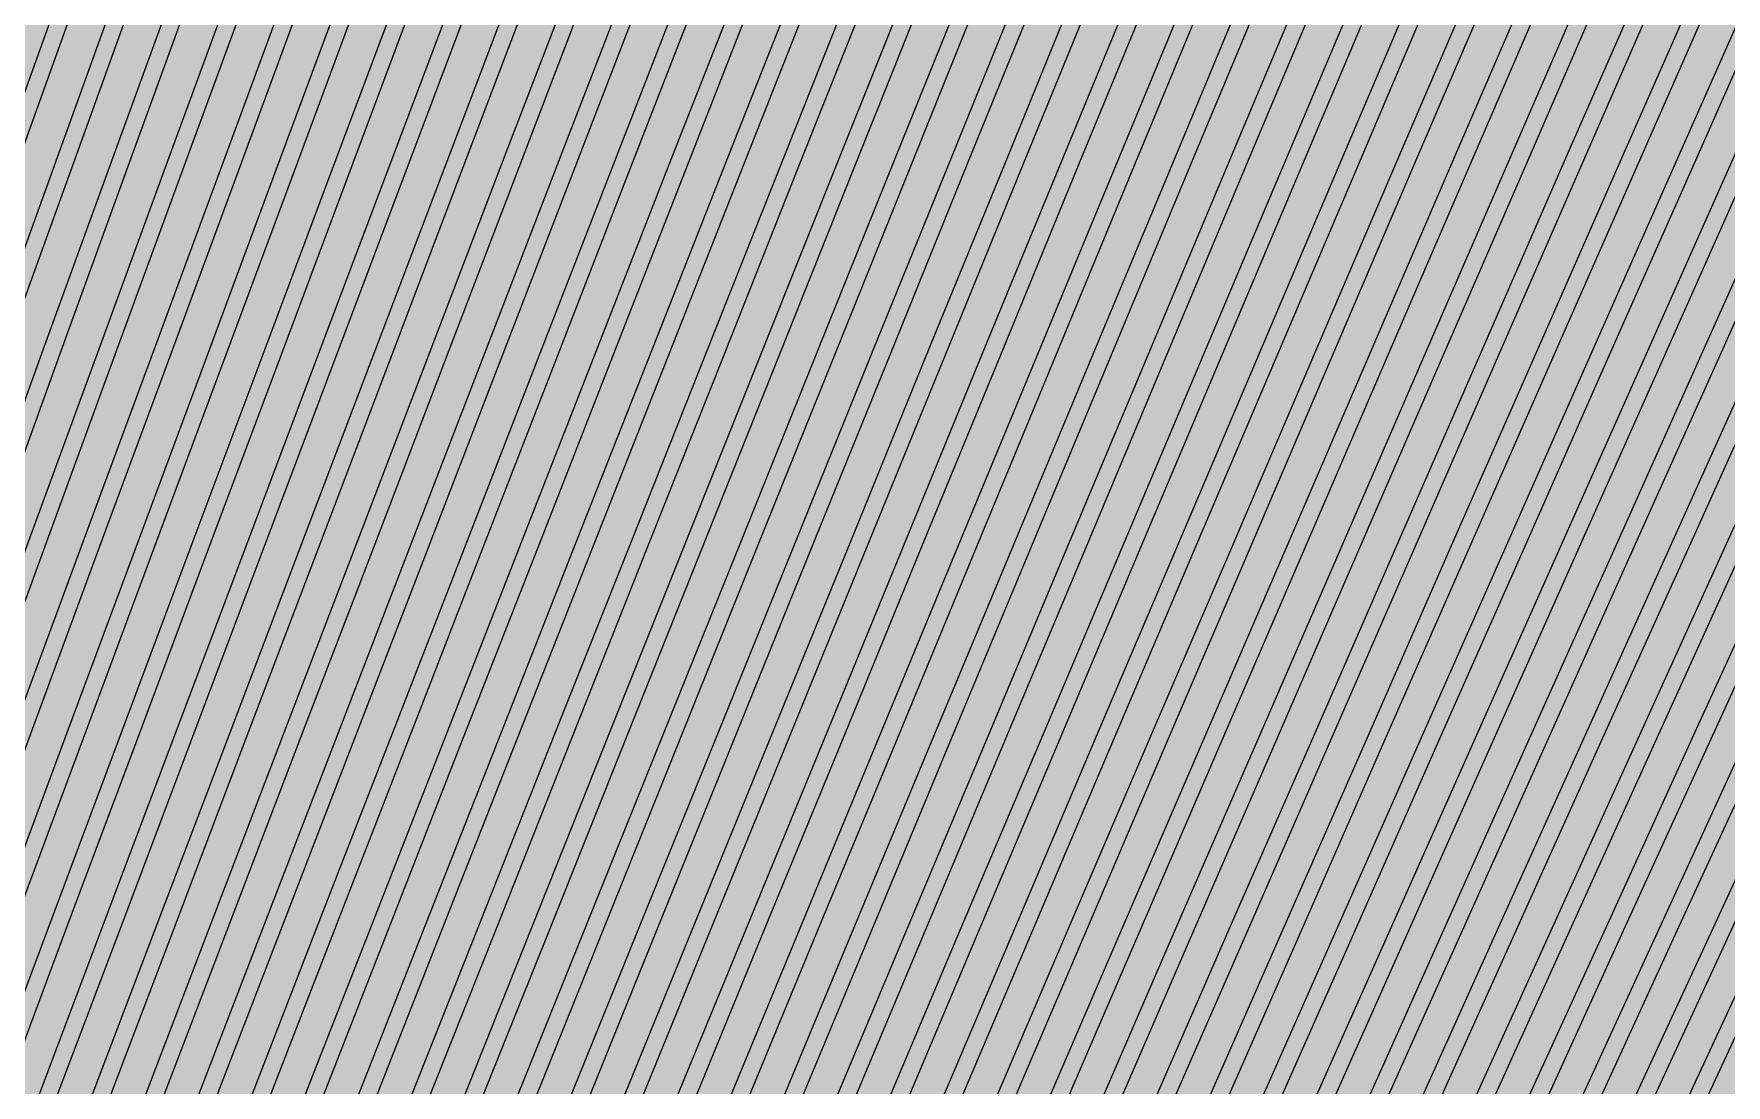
# Model space of a CAD drawing. Header units: metres. Extents: x -7231 to 10969, y -37556 to 1873.
# Drawn here: x 2701.1 to 2899.5, y -17897.9 to -17774.6 of the extents above; entities that cross this region are included whole.
import ezdxf

# ---------------------------------------------------------------- set-up
doc = ezdxf.new("R2010")
doc.units = ezdxf.units.M
for name, color, linetype in [('Metal1', 4, 'CONTINUOUS'), ('Metal2', 3, 'CONTINUOUS'), ('Polyimide', 7, 'CONTINUOUS')]:
    doc.layers.add(name, color=color, linetype=linetype)

msp = doc.modelspace()

# ---------------------------------------------------------------- hatches: boundary and pattern name
at = {"layer": 'Polyimide'}
msp.add_hatch(color=7, dxfattribs=at).paths.add_polyline_path([(4065.69, -468), (4066.67, -501.99), (4068.51, -535.99), (4071.41, -569.99), (4075.54, -603.99), (4081.04, -637.99), (4088.01, -671.99), (4096.52, -705.98), (4106.62, -739.98), (4118.33, -773.98), (4131.63, -807.98), (4146.49, -841.98), (4162.87, -875.98), (4180.68, -909.97), (4199.83, -943.97), (4220.22, -977.97), (4241.73, -1011.97), (4264.21, -1045.97), (4287.52, -1079.96), (4311.51, -1113.96), (4336.01, -1147.96), (4360.86, -1181.96), (4385.88, -1215.96), (4410.89, -1249.96), (4435.74, -1283.95), (4460.24, -1317.95), (4484.23, -1351.95), (4507.54, -1385.95), (4530.02, -1419.95), (4551.53, -1453.94), (4571.92, -1487.94), (4591.07, -1521.94), (4608.88, -1555.94), (4625.26, -1589.94), (4640.12, -1623.94), (4653.42, -1657.93), (4665.13, -1691.93), (4675.23, -1725.93), (4683.74, -1759.93), (4690.71, -1793.93), (4696.21, -1827.93), (4700.34, -1861.92), (4703.24, -1895.92), (4705.08, -1929.92), (4706.06, -1963.92), (4706.44, -1997.92), (4706.5, -2031.91), (4706.5, -4793.02), (4709.95, -4838.39), (4720.22, -4882.71), (4737.08, -4924.98), (4760.13, -4964.2), (4788.85, -4999.49), (4822.58, -5030.03), (4860.53, -5055.12), (4901.85, -5074.18), (4901.85, -5074.18), (4970.68, -5105.23), (5034.7, -5145.26), (5092.76, -5193.54), (5143.8, -5249.19), (5186.89, -5311.2), (5221.24, -5378.44), (5246.23, -5449.69), (5261.41, -5523.66), (5266.5, -5599), (5261.41, -5674.34), (5246.23, -5748.31), (5221.24, -5819.56), (5186.89, -5886.8), (5143.8, -5948.81), (5092.76, -6004.46), (5034.7, -6052.74), (4970.68, -6092.77), (4901.85, -6123.82), (4860.53, -6142.88), (4822.58, -6167.97), (4788.85, -6198.51), (4760.13, -6233.8), (4737.08, -6273.02), (4720.22, -6315.29), (4709.95, -6359.61), (4706.5, -6404.98), (4706.5, -9221.52), (4709.95, -9266.88), (4720.22, -9311.21), (4737.08, -9353.47), (4760.13, -9392.7), (4788.85, -9427.98), (4822.58, -9458.52), (4860.53, -9483.61), (4901.85, -9502.67), (4970.68, -9533.72), (5034.7, -9573.75), (5092.76, -9622.03), (5143.8, -9677.68), (5186.89, -9739.69), (5221.24, -9806.94), (5246.23, -9878.19), (5261.41, -9952.16), (5266.5, -10027.49), (5261.41, -10102.83), (5246.23, -10176.8), (5221.24, -10248.05), (5186.89, -10315.3), (5143.8, -10377.31), (5092.76, -10432.96), (5034.7, -10481.24), (4970.68, -10521.27), (4901.85, -10552.32), (4860.53, -10571.38), (4822.58, -10596.46), (4788.85, -10627), (4760.13, -10662.29), (4737.08, -10701.52), (4720.22, -10743.78), (4709.95, -10788.1), (4706.5, -10833.47), (4706.5, -13650.01), (4709.95, -13695.38), (4720.22, -13739.7), (4737.08, -13781.96), (4760.13, -13821.19), (4788.85, -13856.48), (4822.58, -13887.02), (4860.53, -13912.11), (4901.85, -13931.17), (4970.68, -13962.22), (5034.7, -14002.25), (5092.76, -14050.53), (5143.8, -14106.18), (5186.89, -14168.19), (5221.24, -14235.43), (5246.23, -14306.68), (5261.41, -14380.65), (5266.5, -14455.99), (5261.41, -14531.33), (5246.23, -14605.29), (5221.24, -14676.55), (5186.89, -14743.79), (5143.8, -14805.8), (5092.76, -14861.45), (5034.7, -14909.73), (4970.68, -14949.76), (4901.85, -14980.81), (4860.53, -14999.87), (4822.58, -15024.96), (4788.85, -15055.5), (4760.13, -15090.79), (4737.08, -15130.01), (4720.22, -15172.27), (4709.95, -15216.6), (4706.5, -15261.97), (4706.5, -15455.99), (4720.95, -15750.04), (4764.14, -16041.26), (4835.68, -16326.84), (4934.86, -16604.04), (5060.74, -16870.18), (5212.09, -17122.7), (5387.47, -17359.17), (5585.18, -17577.31), (5803.32, -17775.02), (6039.79, -17950.4), (6292.31, -18101.75), (6558.45, -18227.63), (6835.65, -18326.81), (7121.23, -18398.34), (7412.45, -18441.54), (7706.5, -18455.99), (9969.01, -18455.99), (10047.42, -18459.84), (10125.08, -18471.36), (10201.23, -18490.44), (10275.15, -18516.89), (10346.12, -18550.45), (10413.46, -18590.81), (10476.52, -18637.58), (10534.69, -18690.3), (10587.41, -18748.47), (10634.18, -18811.53), (10674.54, -18878.87), (10708.11, -18949.84), (10734.56, -19023.76), (10753.63, -19099.92), (10765.15, -19177.58), (10769.01, -19255.99), (10769.01, -20895.8), (10730.24, -20951.41), (10694.6, -21009.08), (10662.21, -21068.63), (10633.17, -21129.89), (10607.55, -21192.66), (10585.45, -21256.74), (10566.93, -21321.96), (10552.05, -21388.09), (10540.84, -21454.95), (10533.35, -21522.33), (10529.6, -21590.02), (10529.6, -21657.81), (10533.35, -21725.5), (10540.84, -21792.87), (10552.05, -21859.73), (10566.93, -21925.87), (10585.45, -21991.08), (10607.55, -22055.17), (10633.17, -22117.94), (10662.21, -22179.19), (10694.6, -22238.74), (10730.24, -22296.41), (10769.01, -22352.03), (10769.01, -32454.24), (10728.74, -32510.49), (10691.72, -32568.92), (10658.05, -32629.35), (10627.85, -32691.58), (10601.2, -32755.42), (10578.21, -32820.67), (10558.93, -32887.1), (10543.44, -32954.52), (10531.77, -33022.71), (10523.97, -33091.44), (10520.07, -33160.51), (10520.07, -33229.69), (10523.97, -33298.75), (10531.77, -33367.49), (10543.44, -33435.67), (10558.93, -33503.09), (10578.21, -33569.53), (10601.2, -33634.77), (10627.85, -33698.61), (10658.05, -33760.85), (10691.72, -33821.28), (10728.74, -33879.71), (10769.01, -33935.96), (10769.01, -36556), (10765.15, -36634.41), (10753.63, -36712.07), (10734.56, -36788.23), (10708.11, -36862.15), (10674.54, -36933.12), (10634.18, -37000.46), (10587.41, -37063.51), (10534.69, -37121.69), (10476.52, -37174.41), (10413.46, -37221.18), (10346.12, -37261.54), (10275.15, -37295.1), (10201.23, -37321.55), (10125.08, -37340.63), (10047.42, -37352.15), (9969.01, -37356), (-6231.01, -37356), (-6309.42, -37352.15), (-6387.08, -37340.63), (-6463.23, -37321.55), (-6537.15, -37295.1), (-6608.12, -37261.54), (-6675.46, -37221.18), (-6738.52, -37174.41), (-6796.69, -37121.69), (-6849.41, -37063.51), (-6896.18, -37000.46), (-6936.54, -36933.12), (-6970.11, -36862.15), (-6996.56, -36788.23), (-7015.63, -36712.07), (-7027.15, -36634.41), (-7031.01, -36556), (-7031.01, -33936), (-6990.74, -33879.75), (-6953.7, -33821.31), (-6920.03, -33760.88), (-6889.82, -33698.64), (-6863.18, -33634.8), (-6840.18, -33569.55), (-6820.9, -33503.11), (-6805.4, -33435.69), (-6793.74, -33367.49), (-6785.94, -33298.75), (-6782.03, -33229.68), (-6782.03, -33160.5), (-6785.94, -33091.43), (-6793.74, -33022.69), (-6805.4, -32954.5), (-6820.9, -32887.07), (-6840.18, -32820.63), (-6863.18, -32755.39), (-6889.82, -32691.54), (-6920.03, -32629.3), (-6953.7, -32568.87), (-6990.74, -32510.43), (-7031.01, -32454.18), (-7031.01, -22364.83), (-6990.74, -22308.58), (-6953.7, -22250.14), (-6920.03, -22189.71), (-6889.82, -22127.47), (-6863.18, -22063.62), (-6840.18, -21998.38), (-6820.9, -21931.94), (-6805.4, -21864.51), (-6793.74, -21796.32), (-6785.94, -21727.58), (-6782.03, -21658.51), (-6782.03, -21589.33), (-6785.94, -21520.26), (-6793.74, -21451.52), (-6805.4, -21383.32), (-6820.9, -21315.9), (-6840.18, -21249.46), (-6863.18, -21184.21), (-6889.82, -21120.37), (-6920.03, -21058.13), (-6953.7, -20997.7), (-6990.74, -20939.26), (-7031.01, -20883.01), (-7031.01, -19255.99), (-7027.15, -19177.58), (-7015.63, -19099.92), (-6996.56, -19023.76), (-6970.11, -18949.84), (-6936.54, -18878.87), (-6896.18, -18811.53), (-6849.41, -18748.47), (-6796.69, -18690.3), (-6738.52, -18637.58), (-6675.46, -18590.81), (-6608.12, -18550.45), (-6537.15, -18516.89), (-6463.23, -18490.44), (-6387.08, -18471.36), (-6309.42, -18459.84), (-6231.01, -18455.99), (-3968.5, -18455.99), (-3674.45, -18441.54), (-3383.23, -18398.34), (-3097.65, -18326.81), (-2820.45, -18227.63), (-2554.31, -18101.75), (-2301.79, -17950.4), (-2065.32, -17775.02), (-1847.18, -17577.31), (-1649.47, -17359.17), (-1474.09, -17122.7), (-1322.74, -16870.18), (-1196.86, -16604.04), (-1097.68, -16326.84), (-1026.14, -16041.26), (-982.95, -15750.04), (-968.5, -15455.99), (-968.5, -15261.97), (-971.95, -15216.6), (-982.22, -15172.27), (-999.08, -15130.01), (-1022.13, -15090.79), (-1050.85, -15055.5), (-1084.58, -15024.96), (-1122.53, -14999.87), (-1163.85, -14980.81), (-1232.68, -14949.76), (-1296.7, -14909.73), (-1354.76, -14861.45), (-1405.8, -14805.8), (-1448.89, -14743.79), (-1483.24, -14676.55), (-1508.23, -14605.29), (-1523.41, -14531.33), (-1528.5, -14455.99), (-1523.41, -14380.65), (-1508.23, -14306.68), (-1483.24, -14235.43), (-1448.89, -14168.19), (-1405.8, -14106.18), (-1354.76, -14050.53), (-1296.7, -14002.25), (-1232.68, -13962.22), (-1163.85, -13931.17), (-1122.53, -13912.11), (-1084.58, -13887.02), (-1050.85, -13856.48), (-1022.13, -13821.19), (-999.08, -13781.96), (-982.22, -13739.7), (-971.95, -13695.38), (-968.5, -13650.01), (-968.5, -12309.64), (-971.95, -12264.27), (-982.22, -12219.94), (-999.08, -12177.68), (-1022.13, -12138.46), (-1050.85, -12103.17), (-1084.58, -12072.63), (-1122.53, -12047.54), (-1163.85, -12028.48), (-1232.68, -11997.43), (-1296.7, -11957.4), (-1354.76, -11909.12), (-1405.8, -11853.47), (-1448.89, -11791.46), (-1483.24, -11724.22), (-1508.23, -11652.96), (-1523.41, -11579), (-1528.5, -11503.66), (-1523.41, -11428.32), (-1508.23, -11354.35), (-1483.24, -11283.1), (-1448.89, -11215.86), (-1405.8, -11153.85), (-1354.76, -11098.2), (-1296.7, -11049.92), (-1232.68, -11009.89), (-1163.85, -10978.84), (-1122.53, -10959.78), (-1084.58, -10934.69), (-1050.85, -10904.15), (-1022.13, -10868.86), (-999.08, -10829.63), (-982.22, -10787.37), (-971.95, -10743.05), (-968.5, -10697.68), (-968.5, -9357.31), (-971.95, -9311.94), (-982.22, -9267.62), (-999.08, -9225.35), (-1022.13, -9186.13), (-1050.85, -9150.84), (-1084.58, -9120.3), (-1122.53, -9095.21), (-1163.85, -9076.15), (-1163.85, -9076.15), (-1232.68, -9045.1), (-1296.7, -9005.07), (-1354.76, -8956.79), (-1405.8, -8901.14), (-1448.89, -8839.13), (-1483.24, -8771.89), (-1508.23, -8700.64), (-1523.41, -8626.67), (-1528.5, -8551.33), (-1523.41, -8475.99), (-1508.23, -8402.02), (-1483.24, -8330.77), (-1448.89, -8263.53), (-1405.8, -8201.52), (-1354.76, -8145.87), (-1296.7, -8097.59), (-1232.68, -8057.56), (-1163.85, -8026.51), (-1163.85, -8026.51), (-1122.53, -8007.45), (-1084.58, -7982.36), (-1050.85, -7951.82), (-1022.13, -7916.53), (-999.08, -7877.31), (-982.22, -7835.04), (-971.95, -7790.72), (-968.5, -7745.35), (-968.5, -6404.98), (-971.95, -6359.61), (-982.22, -6315.29), (-999.08, -6273.02), (-1022.13, -6233.8), (-1050.85, -6198.51), (-1084.58, -6167.97), (-1122.53, -6142.88), (-1163.85, -6123.82), (-1163.85, -6123.82), (-1232.68, -6092.77), (-1296.7, -6052.74), (-1354.76, -6004.46), (-1405.8, -5948.81), (-1448.89, -5886.8), (-1483.24, -5819.56), (-1508.23, -5748.31), (-1523.41, -5674.34), (-1528.5, -5599), (-1523.41, -5523.66), (-1508.23, -5449.69), (-1483.24, -5378.44), (-1448.89, -5311.2), (-1405.8, -5249.19), (-1354.76, -5193.54), (-1296.7, -5145.26), (-1232.68, -5105.23), (-1163.85, -5074.18), (-1163.85, -5074.18), (-1122.53, -5055.12), (-1084.58, -5030.03), (-1050.85, -4999.49), (-1022.13, -4964.2), (-999.08, -4924.98), (-982.22, -4882.71), (-971.95, -4838.39), (-968.5, -4793.02), (-968.5, -2031.91), (-968.44, -1997.92), (-968.06, -1963.92), (-967.05, -1929.92), (-965.18, -1895.92), (-962.22, -1861.92), (-958.01, -1827.93), (-952.41, -1793.93), (-945.31, -1759.93), (-936.64, -1725.93), (-926.35, -1691.93), (-914.43, -1657.93), (-900.88, -1623.94), (-885.74, -1589.94), (-869.05, -1555.94), (-850.91, -1521.94), (-831.4, -1487.94), (-810.63, -1453.94), (-788.72, -1419.95), (-765.82, -1385.95), (-742.07, -1351.95), (-717.63, -1317.95), (-692.67, -1283.95), (-667.36, -1249.96), (-641.88, -1215.96), (-616.39, -1181.96), (-591.08, -1147.96), (-566.12, -1113.96), (-541.68, -1079.96), (-517.93, -1045.97), (-495.03, -1011.97), (-473.12, -977.97), (-452.35, -943.97), (-432.84, -909.97), (-414.7, -875.98), (-398.01, -841.98), (-382.87, -807.98), (-369.32, -773.98), (-357.4, -739.98), (-347.11, -705.98), (-338.44, -671.99), (-331.34, -637.99), (-325.74, -603.99), (-321.53, -569.99), (-318.57, -535.99), (-316.7, -501.99), (-315.69, -468), (-315.31, -434), (-315.25, -400), (-315.25, 401), (-315.25, 451), (-315.25, 1644), (-270.25, 1644), (-270.03, 1637.13), (-269.35, 1630.29), (-268.23, 1623.52), (-266.67, 1616.82), (-264.68, 1610.25), (-262.26, 1603.82), (-259.42, 1597.56), (-256.18, 1591.5), (-252.55, 1585.67), (-248.55, 1580.08), (-244.19, 1574.77), (-239.5, 1569.75), (-234.48, 1565.06), (-229.17, 1560.7), (-223.58, 1556.7), (-217.75, 1553.07), (-211.69, 1549.83), (-205.43, 1546.99), (-199, 1544.57), (-192.43, 1542.58), (-185.73, 1541.02), (-178.96, 1539.9), (-172.12, 1539.22), (-165.25, 1539), (-158.38, 1539.22), (-151.54, 1539.9), (-144.77, 1541.02), (-138.07, 1542.58), (-131.5, 1544.57), (-125.07, 1546.99), (-118.81, 1549.83), (-112.75, 1553.07), (-106.92, 1556.7), (-101.33, 1560.7), (-96.02, 1565.06), (-91, 1569.75), (-86.31, 1574.77), (-81.95, 1580.08), (-77.95, 1585.67), (-74.32, 1591.5), (-71.08, 1597.56), (-68.24, 1603.82), (-65.82, 1610.25), (-63.83, 1616.82), (-62.27, 1623.52), (-61.15, 1630.29), (-60.47, 1637.13), (-60.25, 1644), (1853, 1644), (1853, 1573), (3815.25, 1573), (3815.46, 1579.54), (3816.11, 1586.05), (3817.17, 1592.51), (3818.66, 1598.88), (3820.56, 1605.14), (3822.86, 1611.27), (3825.56, 1617.23), (3828.65, 1623), (3832.1, 1628.56), (3835.91, 1633.88), (3840.07, 1638.93), (3844.54, 1643.71), (3849.32, 1648.18), (3854.37, 1652.34), (3859.69, 1656.15), (3865.25, 1659.6), (3871.02, 1662.69), (3876.98, 1665.39), (3883.11, 1667.69), (3889.37, 1669.59), (3895.74, 1671.08), (3902.2, 1672.14), (3908.71, 1672.79), (3915.25, 1673), (3921.79, 1672.79), (3928.3, 1672.14), (3934.76, 1671.08), (3941.13, 1669.59), (3947.39, 1667.69), (3953.52, 1665.39), (3959.48, 1662.69), (3965.25, 1659.6), (3970.81, 1656.15), (3976.13, 1652.34), (3981.18, 1648.18), (3985.96, 1643.71), (3990.43, 1638.93), (3994.59, 1633.88), (3998.4, 1628.56), (4001.85, 1623), (4004.94, 1617.23), (4007.64, 1611.27), (4009.94, 1605.14), (4011.84, 1598.88), (4013.33, 1592.51), (4014.39, 1586.05), (4015.04, 1579.54), (4015.25, 1573), (4065.25, 1573), (4065.25, 451), (4065.25, 401), (4065.25, -400), (4065.31, -434), (4065.69, -468)])

# ---------------------------------------------------------------- linework, layer by layer
at = {"layer": 'Metal1'}
for points in [[(2541, -18284.09), (2549.29, -18261.59), (2557.59, -18239.09), (2565.88, -18216.59), (2574.18, -18194.09), (2582.47, -18171.59), (2590.77, -18149.08), (2599.06, -18126.58), (2607.36, -18104.08), (2615.65, -18081.58), (2623.95, -18059.08), (2632.25, -18036.58), (2640.54, -18014.08), (2648.84, -17991.58), (2657.13, -17969.08), (2665.43, -17946.58), (2673.72, -17924.08), (2682.02, -17901.58), (2690.31, -17879.08), (2698.61, -17856.58), (2706.9, -17834.07), (2715.2, -17811.57), (2723.49, -17789.07), (2731.79, -17766.57)], [(2544.49, -18216.6), (2552.53, -18194.1), (2560.57, -18171.59), (2568.61, -18149.09), (2576.65, -18126.59), (2584.7, -18104.09), (2592.74, -18081.59), (2600.78, -18059.09), (2608.82, -18036.59), (2616.86, -18014.09), (2624.9, -17991.59), (2632.94, -17969.09), (2640.98, -17946.59), (2649.02, -17924.09), (2657.07, -17901.59), (2665.11, -17879.09), (2673.15, -17856.58), (2681.19, -17834.08), (2689.23, -17811.58), (2697.27, -17789.08), (2705.31, -17766.58)], [(2547.02, -18239.09), (2555.19, -18216.59), (2563.35, -18194.09), (2571.52, -18171.59), (2579.69, -18149.09), (2587.86, -18126.59), (2596.03, -18104.09), (2604.2, -18081.59), (2612.36, -18059.09), (2620.53, -18036.59), (2628.7, -18014.09), (2636.87, -17991.58), (2645.04, -17969.08), (2653.21, -17946.58), (2661.37, -17924.08), (2669.54, -17901.58), (2677.71, -17879.08), (2685.88, -17856.58), (2694.05, -17834.08), (2702.21, -17811.58), (2710.38, -17789.08), (2718.55, -17766.58)], [(2601.85, -18149.08), (2610.27, -18126.58), (2618.69, -18104.08), (2627.11, -18081.58), (2635.54, -18059.08), (2643.96, -18036.58), (2652.38, -18014.08), (2660.8, -17991.58), (2669.23, -17969.07), (2677.65, -17946.57), (2686.07, -17924.07), (2694.49, -17901.57), (2702.92, -17879.07), (2711.34, -17856.57), (2719.76, -17834.07), (2728.18, -17811.57), (2736.61, -17789.07), (2745.03, -17766.57)], [(2612.92, -18149.08), (2621.47, -18126.57), (2630.02, -18104.07), (2638.57, -18081.57), (2647.12, -18059.07), (2655.67, -18036.57), (2664.22, -18014.07), (2672.77, -17991.57), (2681.32, -17969.07), (2689.87, -17946.57), (2698.42, -17924.07), (2706.97, -17901.57), (2715.52, -17879.07), (2724.07, -17856.57), (2732.62, -17834.07), (2741.17, -17811.56), (2749.72, -17789.06), (2758.27, -17766.56)], [(2624, -18149.07), (2632.68, -18126.57), (2641.36, -18104.07), (2650.03, -18081.57), (2658.71, -18059.07), (2667.39, -18036.57), (2676.06, -18014.07), (2684.74, -17991.57), (2693.42, -17969.07), (2702.09, -17946.56), (2710.77, -17924.06), (2719.45, -17901.56), (2728.12, -17879.06), (2736.8, -17856.56), (2745.48, -17834.06), (2754.15, -17811.56), (2762.83, -17789.06), (2771.51, -17766.56)], [(2635.08, -18149.07), (2643.88, -18126.57), (2652.69, -18104.06), (2661.49, -18081.56), (2670.3, -18059.06), (2679.1, -18036.56), (2687.9, -18014.06), (2696.71, -17991.56), (2705.51, -17969.06), (2714.31, -17946.56), (2723.12, -17924.06), (2731.92, -17901.56), (2740.73, -17879.06), (2749.53, -17856.56), (2758.33, -17834.06), (2767.14, -17811.56), (2775.94, -17789.06), (2784.75, -17766.55)], [(2646.16, -18149.06), (2655.09, -18126.56), (2664.02, -18104.06), (2672.95, -18081.56), (2681.88, -18059.06), (2690.81, -18036.56), (2699.74, -18014.06), (2708.67, -17991.56), (2717.61, -17969.06), (2726.54, -17946.56), (2735.47, -17924.05), (2744.4, -17901.55), (2753.33, -17879.05), (2762.26, -17856.55), (2771.19, -17834.05), (2780.12, -17811.55), (2789.05, -17789.05), (2797.98, -17766.55)], [(2657.24, -18149.06), (2666.29, -18126.56), (2675.35, -18104.06), (2684.41, -18081.55), (2693.47, -18059.05), (2702.53, -18036.55), (2711.58, -18014.05), (2720.64, -17991.55), (2729.7, -17969.05), (2738.76, -17946.55), (2747.82, -17924.05), (2756.87, -17901.55), (2765.93, -17879.05), (2774.99, -17856.55), (2784.05, -17834.05), (2793.11, -17811.55), (2802.17, -17789.05), (2811.22, -17766.55)], [(2668.31, -18149.05), (2677.5, -18126.55), (2686.68, -18104.05), (2695.87, -18081.55), (2705.05, -18059.05), (2714.24, -18036.55), (2723.42, -18014.05), (2732.61, -17991.55), (2741.8, -17969.05), (2750.98, -17946.55), (2760.17, -17924.05), (2769.35, -17901.54), (2778.54, -17879.04), (2787.72, -17856.54), (2796.91, -17834.04), (2806.09, -17811.54), (2815.28, -17789.04), (2824.46, -17766.54)], [(2679.39, -18149.05), (2688.7, -18126.55), (2698.02, -18104.05), (2707.33, -18081.55), (2716.64, -18059.05), (2725.95, -18036.54), (2735.27, -18014.04), (2744.58, -17991.54), (2753.89, -17969.04), (2763.2, -17946.54), (2772.51, -17924.04), (2781.83, -17901.54), (2791.14, -17879.04), (2800.45, -17856.54), (2809.76, -17834.04), (2819.08, -17811.54), (2828.39, -17789.04), (2837.7, -17766.54)], [(2690.47, -18149.04), (2699.91, -18126.54), (2709.35, -18104.04), (2718.79, -18081.54), (2728.23, -18059.04), (2737.67, -18036.54), (2747.11, -18014.04), (2756.55, -17991.54), (2765.98, -17969.04), (2775.42, -17946.54), (2784.86, -17924.04), (2794.3, -17901.54), (2803.74, -17879.04), (2813.18, -17856.53), (2822.62, -17834.03), (2832.06, -17811.53), (2841.5, -17789.03), (2850.94, -17766.53)], [(2701.55, -18149.04), (2711.11, -18126.54), (2720.68, -18104.04), (2730.25, -18081.54), (2739.81, -18059.04), (2749.38, -18036.54), (2758.95, -18014.03), (2768.51, -17991.53), (2778.08, -17969.03), (2787.65, -17946.53), (2797.21, -17924.03), (2806.78, -17901.53), (2816.35, -17879.03), (2825.91, -17856.53), (2835.48, -17834.03), (2845.05, -17811.53), (2854.61, -17789.03), (2864.18, -17766.53)], [(2712.62, -18149.03), (2722.32, -18126.53), (2732.01, -18104.03), (2741.71, -18081.53), (2751.4, -18059.03), (2761.09, -18036.53), (2770.79, -18014.03), (2780.48, -17991.53), (2790.17, -17969.03), (2799.87, -17946.53), (2809.56, -17924.03), (2819.26, -17901.53), (2828.95, -17879.03), (2838.64, -17856.53), (2848.34, -17834.03), (2858.03, -17811.52), (2867.73, -17789.02), (2877.42, -17766.52)], [(2723.7, -18149.03), (2733.52, -18126.53), (2743.34, -18104.03), (2753.16, -18081.53), (2762.99, -18059.03), (2772.81, -18036.53), (2782.63, -18014.03), (2792.45, -17991.53), (2802.27, -17969.02), (2812.09, -17946.52), (2821.91, -17924.02), (2831.73, -17901.52), (2841.55, -17879.02), (2851.37, -17856.52), (2861.2, -17834.02), (2871.02, -17811.52), (2880.84, -17789.02), (2890.66, -17766.52)], [(2734.78, -18149.03), (2744.73, -18126.53), (2754.68, -18104.02), (2764.62, -18081.52), (2774.57, -18059.02), (2784.52, -18036.52), (2794.47, -18014.02), (2804.42, -17991.52), (2814.36, -17969.02), (2824.31, -17946.52), (2834.26, -17924.02), (2844.21, -17901.52), (2854.16, -17879.02), (2864.1, -17856.52), (2874.05, -17834.02), (2884, -17811.52), (2893.95, -17789.02), (2903.9, -17766.51)], [(2745.86, -18149.02), (2755.93, -18126.52), (2766.01, -18104.02), (2776.08, -18081.52), (2786.16, -18059.02), (2796.23, -18036.52), (2806.31, -18014.02), (2816.38, -17991.52), (2826.46, -17969.02), (2836.53, -17946.52), (2846.61, -17924.01), (2856.69, -17901.51), (2866.76, -17879.01), (2876.84, -17856.51), (2886.91, -17834.01), (2896.99, -17811.51), (2907.06, -17789.01), (2917.14, -17766.51)], [(2756.94, -18149.02), (2767.14, -18126.52), (2777.34, -18104.02), (2787.54, -18081.52), (2797.75, -18059.01), (2807.95, -18036.51), (2818.15, -18014.01), (2828.35, -17991.51), (2838.55, -17969.01), (2848.76, -17946.51), (2858.96, -17924.01), (2869.16, -17901.51), (2879.36, -17879.01), (2889.57, -17856.51), (2899.77, -17834.01), (2909.97, -17811.51), (2920.17, -17789.01), (2930.38, -17766.51)], [(2768.01, -18149.01), (2778.34, -18126.51), (2788.67, -18104.01), (2799, -18081.51), (2809.33, -18059.01), (2819.66, -18036.51), (2829.99, -18014.01), (2840.32, -17991.51), (2850.65, -17969.01), (2860.98, -17946.51), (2871.31, -17924.01), (2881.64, -17901.51), (2891.97, -17879), (2902.3, -17856.5), (2912.63, -17834), (2922.96, -17811.5), (2933.29, -17789), (2943.61, -17766.5)], [(2779.09, -18149.01), (2789.55, -18126.51), (2800, -18104.01), (2810.46, -18081.51), (2820.92, -18059.01), (2831.37, -18036.51), (2841.83, -18014), (2852.29, -17991.5), (2862.74, -17969), (2873.2, -17946.5), (2883.66, -17924), (2894.11, -17901.5), (2904.57, -17879), (2915.03, -17856.5), (2925.48, -17834), (2935.94, -17811.5), (2946.4, -17789), (2956.85, -17766.5)], [(2720.43, -17767.26), (2712.26, -17789.76), (2704.09, -17812.26), (2695.93, -17834.76), (2687.76, -17857.26), (2679.59, -17879.76), (2671.42, -17902.26), (2663.25, -17924.76), (2655.08, -17947.27), (2646.92, -17969.77), (2638.75, -17992.27), (2630.58, -18014.77), (2622.41, -18037.27), (2614.24, -18059.77), (2606.08, -18082.27), (2597.91, -18104.77), (2589.74, -18127.27), (2581.57, -18149.77), (2573.4, -18172.27), (2565.23, -18194.77), (2557.07, -18217.27), (2548.9, -18239.77), (2540.73, -18262.27)], [(2733.67, -17767.26), (2725.37, -17789.77), (2717.08, -17812.27), (2708.78, -17834.77), (2700.48, -17857.27), (2692.19, -17879.77), (2683.89, -17902.27), (2675.6, -17924.77), (2667.3, -17947.27), (2659.01, -17969.77), (2650.71, -17992.27), (2642.42, -18014.77), (2634.12, -18037.27), (2625.83, -18059.77), (2617.53, -18082.27), (2609.24, -18104.77), (2600.94, -18127.28), (2592.65, -18149.78), (2584.35, -18172.28), (2576.05, -18194.78), (2567.76, -18217.28), (2559.46, -18239.78), (2551.17, -18262.28), (2542.87, -18284.78)], [(2707.2, -17767.26), (2699.15, -17789.76), (2691.11, -17812.26), (2683.07, -17834.76), (2675.03, -17857.26), (2666.99, -17879.76), (2658.95, -17902.26), (2650.91, -17924.76), (2642.87, -17947.26), (2634.83, -17969.76), (2626.78, -17992.26), (2618.74, -18014.76), (2610.7, -18037.26), (2602.66, -18059.76), (2594.62, -18082.26), (2586.58, -18104.77), (2578.54, -18127.27), (2570.5, -18149.77), (2562.46, -18172.27), (2554.41, -18194.77), (2546.37, -18217.27)], [(2746.9, -17767.27), (2738.48, -17789.77), (2730.06, -17812.27), (2721.63, -17834.77), (2713.21, -17857.27), (2704.79, -17879.77), (2696.37, -17902.27), (2687.94, -17924.77), (2679.52, -17947.27), (2671.1, -17969.78), (2662.68, -17992.28), (2654.25, -18014.78), (2645.83, -18037.28), (2637.41, -18059.78), (2628.99, -18082.28), (2620.56, -18104.78), (2612.14, -18127.28), (2603.72, -18149.78)], [(2760.14, -17767.27), (2751.59, -17789.77), (2743.04, -17812.28), (2734.49, -17834.78), (2725.94, -17857.28), (2717.39, -17879.78), (2708.84, -17902.28), (2700.29, -17924.78), (2691.74, -17947.28), (2683.19, -17969.78), (2674.64, -17992.28), (2666.09, -18014.78), (2657.54, -18037.28), (2648.99, -18059.78), (2640.44, -18082.28), (2631.89, -18104.78), (2623.34, -18127.28), (2614.79, -18149.79)], [(2773.37, -17767.28), (2764.7, -17789.78), (2756.02, -17812.28), (2747.34, -17834.78), (2738.67, -17857.28), (2729.99, -17879.78), (2721.31, -17902.28), (2712.64, -17924.78), (2703.96, -17947.28), (2695.28, -17969.78), (2686.61, -17992.29), (2677.93, -18014.79), (2669.25, -18037.29), (2660.57, -18059.79), (2651.9, -18082.29), (2643.22, -18104.79), (2634.54, -18127.29), (2625.87, -18149.79)], [(2786.61, -17767.28), (2777.8, -17789.78), (2769, -17812.28), (2760.2, -17834.79), (2751.39, -17857.29), (2742.59, -17879.79), (2733.78, -17902.29), (2724.98, -17924.79), (2716.18, -17947.29), (2707.37, -17969.79), (2698.57, -17992.29), (2689.77, -18014.79), (2680.96, -18037.29), (2672.16, -18059.79), (2663.35, -18082.29), (2654.55, -18104.79), (2645.75, -18127.29), (2636.94, -18149.79)], [(2799.84, -17767.29), (2790.91, -17789.79), (2781.98, -17812.29), (2773.05, -17834.79), (2764.12, -17857.29), (2755.19, -17879.79), (2746.26, -17902.29), (2737.33, -17924.79), (2728.4, -17947.29), (2719.46, -17969.79), (2710.53, -17992.29), (2701.6, -18014.8), (2692.67, -18037.3), (2683.74, -18059.8), (2674.81, -18082.3), (2665.88, -18104.8), (2656.95, -18127.3), (2648.02, -18149.8)], [(2813.08, -17767.29), (2804.02, -17789.79), (2794.96, -17812.29), (2785.9, -17834.79), (2776.85, -17857.29), (2767.79, -17879.8), (2758.73, -17902.3), (2749.67, -17924.8), (2740.61, -17947.3), (2731.56, -17969.8), (2722.5, -17992.3), (2713.44, -18014.8), (2704.38, -18037.3), (2695.32, -18059.8), (2686.26, -18082.3), (2677.21, -18104.8), (2668.15, -18127.3), (2659.09, -18149.8)], [(2826.31, -17767.3), (2817.13, -17789.8), (2807.94, -17812.3), (2798.76, -17834.8), (2789.57, -17857.3), (2780.39, -17879.8), (2771.2, -17902.3), (2762.02, -17924.8), (2752.83, -17947.3), (2743.65, -17969.8), (2734.46, -17992.3), (2725.28, -18014.8), (2716.09, -18037.3), (2706.91, -18059.81), (2697.72, -18082.31), (2688.54, -18104.81), (2679.35, -18127.31), (2670.16, -18149.81)], [(2839.55, -17767.3), (2830.24, -17789.8), (2820.92, -17812.3), (2811.61, -17834.8), (2802.3, -17857.3), (2792.99, -17879.8), (2783.68, -17902.31), (2774.36, -17924.81), (2765.05, -17947.31), (2755.74, -17969.81), (2746.43, -17992.31), (2737.11, -18014.81), (2727.8, -18037.31), (2718.49, -18059.81), (2709.18, -18082.31), (2699.86, -18104.81), (2690.55, -18127.31), (2681.24, -18149.81)], [(2852.78, -17767.31), (2843.35, -17789.81), (2833.91, -17812.31), (2824.47, -17834.81), (2815.03, -17857.31), (2805.59, -17879.81), (2796.15, -17902.31), (2786.71, -17924.81), (2777.27, -17947.31), (2767.83, -17969.81), (2758.39, -17992.31), (2748.95, -18014.81), (2739.51, -18037.31), (2730.07, -18059.81), (2720.63, -18082.32), (2711.19, -18104.82), (2701.75, -18127.32), (2692.31, -18149.82)], [(2866.02, -17767.31), (2856.45, -17789.81), (2846.89, -17812.31), (2837.32, -17834.81), (2827.75, -17857.31), (2818.19, -17879.81), (2808.62, -17902.31), (2799.05, -17924.81), (2789.49, -17947.32), (2779.92, -17969.82), (2770.35, -17992.32), (2760.79, -18014.82), (2751.22, -18037.32), (2741.65, -18059.82), (2732.09, -18082.32), (2722.52, -18104.82), (2712.95, -18127.32), (2703.39, -18149.82)], [(2879.26, -17767.31), (2869.56, -17789.82), (2859.87, -17812.32), (2850.17, -17834.82), (2840.48, -17857.32), (2830.79, -17879.82), (2821.09, -17902.32), (2811.4, -17924.82), (2801.71, -17947.32), (2792.01, -17969.82), (2782.32, -17992.32), (2772.62, -18014.82), (2762.93, -18037.32), (2753.24, -18059.82), (2743.54, -18082.32), (2733.85, -18104.82), (2724.15, -18127.33), (2714.46, -18149.83)], [(2892.49, -17767.32), (2882.67, -17789.82), (2872.85, -17812.32), (2863.03, -17834.82), (2853.21, -17857.32), (2843.39, -17879.82), (2833.57, -17902.32), (2823.74, -17924.82), (2813.92, -17947.32), (2804.1, -17969.82), (2794.28, -17992.33), (2784.46, -18014.83), (2774.64, -18037.33), (2764.82, -18059.83), (2755, -18082.33), (2745.18, -18104.83), (2735.36, -18127.33), (2725.54, -18149.83)], [(2905.73, -17767.32), (2895.78, -17789.82), (2885.83, -17812.32), (2875.88, -17834.83), (2865.93, -17857.33), (2855.99, -17879.83), (2846.04, -17902.33), (2836.09, -17924.83), (2826.14, -17947.33), (2816.19, -17969.83), (2806.25, -17992.33), (2796.3, -18014.83), (2786.35, -18037.33), (2776.4, -18059.83), (2766.45, -18082.33), (2756.51, -18104.83), (2746.56, -18127.33), (2736.61, -18149.83)], [(2918.96, -17767.33), (2908.89, -17789.83), (2898.81, -17812.33), (2888.74, -17834.83), (2878.66, -17857.33), (2868.59, -17879.83), (2858.51, -17902.33), (2848.44, -17924.83), (2838.36, -17947.33), (2828.28, -17969.83), (2818.21, -17992.33), (2808.13, -18014.83), (2798.06, -18037.34), (2787.98, -18059.84), (2777.91, -18082.34), (2767.83, -18104.84), (2757.76, -18127.34), (2747.68, -18149.84)], [(2932.2, -17767.33), (2921.99, -17789.83), (2911.79, -17812.33), (2901.59, -17834.83), (2891.39, -17857.33), (2881.19, -17879.84), (2870.98, -17902.34), (2860.78, -17924.84), (2850.58, -17947.34), (2840.38, -17969.84), (2830.17, -17992.34), (2819.97, -18014.84), (2809.77, -18037.34), (2799.57, -18059.84), (2789.36, -18082.34), (2779.16, -18104.84), (2768.96, -18127.34)], [(2945.43, -17767.34), (2935.1, -17789.84), (2924.77, -17812.34), (2914.44, -17834.84), (2904.11, -17857.34), (2893.78, -17879.84), (2883.46, -17902.34), (2873.13, -17924.84), (2862.8, -17947.34), (2852.47, -17969.84), (2842.14, -17992.34), (2831.81, -18014.84), (2821.48, -18037.34), (2811.15, -18059.84), (2800.82, -18082.35), (2790.49, -18104.85), (2780.16, -18127.35)], [(2958.67, -17767.34), (2948.21, -17789.84), (2937.75, -17812.34), (2927.3, -17834.84), (2916.84, -17857.34), (2906.38, -17879.84), (2895.93, -17902.34), (2885.47, -17924.84), (2875.01, -17947.35), (2864.56, -17969.85), (2854.1, -17992.35), (2843.64, -18014.85), (2833.19, -18037.35), (2822.73, -18059.85), (2812.28, -18082.35), (2801.82, -18104.85), (2791.36, -18127.35)]]:
    msp.add_lwpolyline(points, dxfattribs=at)
at = {"layer": 'Metal2'}
for points in [[(2541.73, -18239.09), (2549.84, -18216.59), (2557.94, -18194.09), (2566.05, -18171.59), (2574.15, -18149.09), (2582.26, -18126.59), (2590.36, -18104.09), (2598.47, -18081.59), (2606.57, -18059.09), (2614.68, -18036.59), (2622.78, -18014.09), (2630.88, -17991.59), (2638.99, -17969.09), (2647.09, -17946.59), (2655.2, -17924.08), (2663.3, -17901.58), (2671.41, -17879.08), (2679.51, -17856.58), (2687.62, -17834.08), (2695.72, -17811.58), (2703.83, -17789.08), (2711.93, -17766.58)], [(2544.07, -18261.59), (2552.3, -18239.09), (2560.53, -18216.59), (2568.77, -18194.09), (2577, -18171.59), (2585.23, -18149.09), (2593.46, -18126.59), (2601.69, -18104.09), (2609.93, -18081.58), (2618.16, -18059.08), (2626.39, -18036.58), (2634.62, -18014.08), (2642.85, -17991.58), (2651.08, -17969.08), (2659.32, -17946.58), (2667.55, -17924.08), (2675.78, -17901.58), (2684.01, -17879.08), (2692.24, -17856.58), (2700.47, -17834.08), (2708.71, -17811.58), (2716.94, -17789.08), (2725.17, -17766.58)], [(2546.15, -18284.09), (2554.51, -18261.59), (2562.87, -18239.08), (2571.23, -18216.58), (2579.59, -18194.08), (2587.95, -18171.58), (2596.31, -18149.08), (2604.67, -18126.58), (2613.03, -18104.08), (2621.38, -18081.58), (2629.74, -18059.08), (2638.1, -18036.58), (2646.46, -18014.08), (2654.82, -17991.58), (2663.18, -17969.08), (2671.54, -17946.58), (2679.9, -17924.08), (2688.26, -17901.57), (2696.61, -17879.07), (2704.97, -17856.57), (2713.33, -17834.07), (2721.69, -17811.57), (2730.05, -17789.07), (2738.41, -17766.57)], [(2607.39, -18149.08), (2615.87, -18126.58), (2624.36, -18104.08), (2632.84, -18081.58), (2641.33, -18059.07), (2649.82, -18036.57), (2658.3, -18014.07), (2666.79, -17991.57), (2675.27, -17969.07), (2683.76, -17946.57), (2692.25, -17924.07), (2700.73, -17901.57), (2709.22, -17879.07), (2717.7, -17856.57), (2726.19, -17834.07), (2734.68, -17811.57), (2743.16, -17789.07), (2751.65, -17766.57)], [(2618.46, -18149.07), (2627.08, -18126.57), (2635.69, -18104.07), (2644.3, -18081.57), (2652.92, -18059.07), (2661.53, -18036.57), (2670.14, -18014.07), (2678.76, -17991.57), (2687.37, -17969.07), (2695.98, -17946.57), (2704.59, -17924.07), (2713.21, -17901.57), (2721.82, -17879.06), (2730.43, -17856.56), (2739.05, -17834.06), (2747.66, -17811.56), (2756.27, -17789.06), (2764.89, -17766.56)], [(2629.54, -18149.07), (2638.28, -18126.57), (2647.02, -18104.07), (2655.76, -18081.57), (2664.5, -18059.07), (2673.24, -18036.56), (2681.98, -18014.06), (2690.72, -17991.56), (2699.46, -17969.06), (2708.2, -17946.56), (2716.94, -17924.06), (2725.68, -17901.56), (2734.42, -17879.06), (2743.16, -17856.56), (2751.91, -17834.06), (2760.65, -17811.56), (2769.39, -17789.06), (2778.13, -17766.56)], [(2640.62, -18149.06), (2649.49, -18126.56), (2658.35, -18104.06), (2667.22, -18081.56), (2676.09, -18059.06), (2684.96, -18036.56), (2693.82, -18014.06), (2702.69, -17991.56), (2711.56, -17969.06), (2720.43, -17946.56), (2729.29, -17924.06), (2738.16, -17901.56), (2747.03, -17879.06), (2755.9, -17856.55), (2764.76, -17834.05), (2773.63, -17811.55), (2782.5, -17789.05), (2791.36, -17766.55)], [(2651.7, -18149.06), (2660.69, -18126.56), (2669.69, -18104.06), (2678.68, -18081.56), (2687.67, -18059.06), (2696.67, -18036.56), (2705.66, -18014.06), (2714.66, -17991.55), (2723.65, -17969.05), (2732.65, -17946.55), (2741.64, -17924.05), (2750.64, -17901.55), (2759.63, -17879.05), (2768.63, -17856.55), (2777.62, -17834.05), (2786.61, -17811.55), (2795.61, -17789.05), (2804.6, -17766.55)], [(2662.77, -18149.05), (2671.9, -18126.55), (2681.02, -18104.05), (2690.14, -18081.55), (2699.26, -18059.05), (2708.38, -18036.55), (2717.5, -18014.05), (2726.63, -17991.55), (2735.75, -17969.05), (2744.87, -17946.55), (2753.99, -17924.05), (2763.11, -17901.55), (2772.23, -17879.05), (2781.36, -17856.55), (2790.48, -17834.05), (2799.6, -17811.54), (2808.72, -17789.04), (2817.84, -17766.54)], [(2673.85, -18149.05), (2683.1, -18126.55), (2692.35, -18104.05), (2701.6, -18081.55), (2710.85, -18059.05), (2720.1, -18036.55), (2729.34, -18014.05), (2738.59, -17991.55), (2747.84, -17969.04), (2757.09, -17946.54), (2766.34, -17924.04), (2775.59, -17901.54), (2784.84, -17879.04), (2794.09, -17856.54), (2803.34, -17834.04), (2812.58, -17811.54), (2821.83, -17789.04), (2831.08, -17766.54)], [(2684.93, -18149.05), (2694.31, -18126.55), (2703.68, -18104.04), (2713.06, -18081.54), (2722.43, -18059.04), (2731.81, -18036.54), (2741.19, -18014.04), (2750.56, -17991.54), (2759.94, -17969.04), (2769.31, -17946.54), (2778.69, -17924.04), (2788.07, -17901.54), (2797.44, -17879.04), (2806.82, -17856.54), (2816.19, -17834.04), (2825.57, -17811.54), (2834.95, -17789.03), (2844.32, -17766.53)], [(2696.01, -18149.04), (2705.51, -18126.54), (2715.01, -18104.04), (2724.52, -18081.54), (2734.02, -18059.04), (2743.52, -18036.54), (2753.03, -18014.04), (2762.53, -17991.54), (2772.03, -17969.04), (2781.54, -17946.54), (2791.04, -17924.03), (2800.54, -17901.53), (2810.04, -17879.03), (2819.55, -17856.53), (2829.05, -17834.03), (2838.55, -17811.53), (2848.06, -17789.03), (2857.56, -17766.53)], [(2707.09, -18149.04), (2716.72, -18126.54), (2726.35, -18104.04), (2735.98, -18081.53), (2745.61, -18059.03), (2755.24, -18036.53), (2764.87, -18014.03), (2774.5, -17991.53), (2784.13, -17969.03), (2793.76, -17946.53), (2803.39, -17924.03), (2813.02, -17901.53), (2822.65, -17879.03), (2832.28, -17856.53), (2841.91, -17834.03), (2851.54, -17811.53), (2861.17, -17789.03), (2870.8, -17766.53)], [(2718.16, -18149.03), (2727.92, -18126.53), (2737.68, -18104.03), (2747.44, -18081.53), (2757.19, -18059.03), (2766.95, -18036.53), (2776.71, -18014.03), (2786.46, -17991.53), (2796.22, -17969.03), (2805.98, -17946.53), (2815.74, -17924.03), (2825.49, -17901.53), (2835.25, -17879.02), (2845.01, -17856.52), (2854.77, -17834.02), (2864.52, -17811.52), (2874.28, -17789.02), (2884.04, -17766.52)], [(2729.24, -18149.03), (2739.13, -18126.53), (2749.01, -18104.03), (2758.89, -18081.53), (2768.78, -18059.03), (2778.66, -18036.52), (2788.55, -18014.02), (2798.43, -17991.52), (2808.32, -17969.02), (2818.2, -17946.52), (2828.09, -17924.02), (2837.97, -17901.52), (2847.86, -17879.02), (2857.74, -17856.52), (2867.62, -17834.02), (2877.51, -17811.52), (2887.39, -17789.02), (2897.28, -17766.52)], [(2740.32, -18149.02), (2750.33, -18126.52), (2760.34, -18104.02), (2770.35, -18081.52), (2780.37, -18059.02), (2790.38, -18036.52), (2800.39, -18014.02), (2810.4, -17991.52), (2820.41, -17969.02), (2830.42, -17946.52), (2840.44, -17924.02), (2850.45, -17901.52), (2860.46, -17879.02), (2870.47, -17856.51), (2880.48, -17834.01), (2890.49, -17811.51), (2900.5, -17789.01), (2910.52, -17766.51)], [(2751.4, -18149.02), (2761.54, -18126.52), (2771.67, -18104.02), (2781.81, -18081.52), (2791.95, -18059.02), (2802.09, -18036.52), (2812.23, -18014.02), (2822.37, -17991.51), (2832.51, -17969.01), (2842.65, -17946.51), (2852.78, -17924.01), (2862.92, -17901.51), (2873.06, -17879.01), (2883.2, -17856.51), (2893.34, -17834.01), (2903.48, -17811.51), (2913.62, -17789.01), (2923.76, -17766.51)], [(2762.47, -18149.02), (2772.74, -18126.51), (2783.01, -18104.01), (2793.27, -18081.51), (2803.54, -18059.01), (2813.8, -18036.51), (2824.07, -18014.01), (2834.34, -17991.51), (2844.6, -17969.01), (2854.87, -17946.51), (2865.13, -17924.01), (2875.4, -17901.51), (2885.67, -17879.01), (2895.93, -17856.51), (2906.2, -17834.01), (2916.46, -17811.51), (2926.73, -17789), (2936.99, -17766.5)], [(2773.55, -18149.01), (2783.95, -18126.51), (2794.34, -18104.01), (2804.73, -18081.51), (2815.12, -18059.01), (2825.52, -18036.51), (2835.91, -18014.01), (2846.3, -17991.51), (2856.7, -17969.01), (2867.09, -17946.5), (2877.48, -17924), (2887.88, -17901.5), (2898.27, -17879), (2908.66, -17856.5), (2919.05, -17834), (2929.45, -17811.5), (2939.84, -17789), (2950.23, -17766.5)], [(2713.81, -17767.26), (2705.71, -17789.76), (2697.6, -17812.26), (2689.5, -17834.76), (2681.39, -17857.26), (2673.29, -17879.76), (2665.19, -17902.26), (2657.08, -17924.76), (2648.98, -17947.26), (2640.87, -17969.76), (2632.77, -17992.26), (2624.66, -18014.77), (2616.56, -18037.27), (2608.45, -18059.77), (2600.35, -18082.27), (2592.24, -18104.77), (2584.14, -18127.27), (2576.03, -18149.77), (2567.93, -18172.27), (2559.82, -18194.77), (2551.72, -18217.27), (2543.62, -18239.77)], [(2727.05, -17767.26), (2718.82, -17789.76), (2710.58, -17812.26), (2702.35, -17834.76), (2694.12, -17857.27), (2685.89, -17879.77), (2677.66, -17902.27), (2669.43, -17924.77), (2661.19, -17947.27), (2652.96, -17969.77), (2644.73, -17992.27), (2636.5, -18014.77), (2628.27, -18037.27), (2620.04, -18059.77), (2611.8, -18082.27), (2603.57, -18104.77), (2595.34, -18127.27), (2587.11, -18149.77), (2578.88, -18172.27), (2570.64, -18194.78), (2562.41, -18217.28), (2554.18, -18239.78), (2545.95, -18262.28)], [(2740.28, -17767.27), (2731.93, -17789.77), (2723.57, -17812.27), (2715.21, -17834.77), (2706.85, -17857.27), (2698.49, -17879.77), (2690.13, -17902.27), (2681.77, -17924.77), (2673.41, -17947.27), (2665.05, -17969.77), (2656.69, -17992.27), (2648.34, -18014.77), (2639.98, -18037.28), (2631.62, -18059.78), (2623.26, -18082.28), (2614.9, -18104.78), (2606.54, -18127.28), (2598.18, -18149.78), (2589.82, -18172.28), (2581.46, -18194.78), (2573.11, -18217.28), (2564.75, -18239.78), (2556.39, -18262.28), (2548.03, -18284.78)], [(2753.52, -17767.27), (2745.03, -17789.77), (2736.55, -17812.27), (2728.06, -17834.77), (2719.58, -17857.27), (2711.09, -17879.78), (2702.6, -17902.28), (2694.12, -17924.78), (2685.63, -17947.28), (2677.14, -17969.78), (2668.66, -17992.28), (2660.17, -18014.78), (2651.69, -18037.28), (2643.2, -18059.78), (2634.71, -18082.28), (2626.23, -18104.78), (2617.74, -18127.28), (2609.26, -18149.78)], [(2766.75, -17767.28), (2758.14, -17789.78), (2749.53, -17812.28), (2740.92, -17834.78), (2732.3, -17857.28), (2723.69, -17879.78), (2715.08, -17902.28), (2706.46, -17924.78), (2697.85, -17947.28), (2689.24, -17969.78), (2680.62, -17992.28), (2672.01, -18014.78), (2663.4, -18037.28), (2654.78, -18059.79), (2646.17, -18082.29), (2637.56, -18104.79), (2628.94, -18127.29), (2620.33, -18149.79)], [(2779.99, -17767.28), (2771.25, -17789.78), (2762.51, -17812.28), (2753.77, -17834.78), (2745.03, -17857.28), (2736.29, -17879.78), (2727.55, -17902.28), (2718.81, -17924.79), (2710.07, -17947.29), (2701.33, -17969.79), (2692.59, -17992.29), (2683.85, -18014.79), (2675.11, -18037.29), (2666.37, -18059.79), (2657.63, -18082.29), (2648.89, -18104.79), (2640.15, -18127.29), (2631.41, -18149.79)], [(2793.23, -17767.29), (2784.36, -17789.79), (2775.49, -17812.29), (2766.62, -17834.79), (2757.76, -17857.29), (2748.89, -17879.79), (2740.02, -17902.29), (2731.15, -17924.79), (2722.29, -17947.29), (2713.42, -17969.79), (2704.55, -17992.29), (2695.68, -18014.79), (2686.82, -18037.29), (2677.95, -18059.79), (2669.08, -18082.29), (2660.21, -18104.8), (2651.35, -18127.3), (2642.48, -18149.8)], [(2806.46, -17767.29), (2797.47, -17789.79), (2788.47, -17812.29), (2779.48, -17834.79), (2770.48, -17857.29), (2761.49, -17879.79), (2752.49, -17902.29), (2743.5, -17924.79), (2734.5, -17947.3), (2725.51, -17969.8), (2716.52, -17992.3), (2707.52, -18014.8), (2698.53, -18037.3), (2689.53, -18059.8), (2680.54, -18082.3), (2671.54, -18104.8), (2662.55, -18127.3), (2653.55, -18149.8)], [(2819.7, -17767.29), (2810.57, -17789.8), (2801.45, -17812.3), (2792.33, -17834.8), (2783.21, -17857.3), (2774.09, -17879.8), (2764.97, -17902.3), (2755.84, -17924.8), (2746.72, -17947.3), (2737.6, -17969.8), (2728.48, -17992.3), (2719.36, -18014.8), (2710.24, -18037.3), (2701.11, -18059.8), (2691.99, -18082.3), (2682.87, -18104.8), (2673.75, -18127.31), (2664.63, -18149.81)], [(2832.93, -17767.3), (2823.68, -17789.8), (2814.43, -17812.3), (2805.19, -17834.8), (2795.94, -17857.3), (2786.69, -17879.8), (2777.44, -17902.3), (2768.19, -17924.8), (2758.94, -17947.3), (2749.69, -17969.81), (2740.44, -17992.31), (2731.19, -18014.81), (2721.95, -18037.31), (2712.7, -18059.81), (2703.45, -18082.31), (2694.2, -18104.81), (2684.95, -18127.31), (2675.7, -18149.81)], [(2846.17, -17767.3), (2836.79, -17789.8), (2827.42, -17812.3), (2818.04, -17834.81), (2808.66, -17857.31), (2799.29, -17879.81), (2789.91, -17902.31), (2780.54, -17924.81), (2771.16, -17947.31), (2761.78, -17969.81), (2752.41, -17992.31), (2743.03, -18014.81), (2733.66, -18037.31), (2724.28, -18059.81), (2714.9, -18082.31), (2705.53, -18104.81), (2696.15, -18127.31), (2686.78, -18149.81)], [(2859.4, -17767.31), (2849.9, -17789.81), (2840.4, -17812.31), (2830.89, -17834.81), (2821.39, -17857.31), (2811.89, -17879.81), (2802.38, -17902.31), (2792.88, -17924.81), (2783.38, -17947.31), (2773.87, -17969.81), (2764.37, -17992.31), (2754.87, -18014.82), (2745.37, -18037.32), (2735.86, -18059.82), (2726.36, -18082.32), (2716.86, -18104.82), (2707.35, -18127.32), (2697.85, -18149.82)], [(2872.64, -17767.31), (2863.01, -17789.81), (2853.38, -17812.31), (2843.75, -17834.81), (2834.12, -17857.31), (2824.49, -17879.82), (2814.86, -17902.32), (2805.23, -17924.82), (2795.6, -17947.32), (2785.97, -17969.82), (2776.34, -17992.32), (2766.71, -18014.82), (2757.08, -18037.32), (2747.44, -18059.82), (2737.81, -18082.32), (2728.18, -18104.82), (2718.55, -18127.32), (2708.92, -18149.82)], [(2885.87, -17767.32), (2876.12, -17789.82), (2866.36, -17812.32), (2856.6, -17834.82), (2846.84, -17857.32), (2837.09, -17879.82), (2827.33, -17902.32), (2817.57, -17924.82), (2807.81, -17947.32), (2798.06, -17969.82), (2788.3, -17992.32), (2778.54, -18014.82), (2768.78, -18037.32), (2759.03, -18059.83), (2749.27, -18082.33), (2739.51, -18104.83), (2729.76, -18127.33), (2720, -18149.83)], [(2899.11, -17767.32), (2889.22, -17789.82), (2879.34, -17812.32), (2869.46, -17834.82), (2859.57, -17857.32), (2849.69, -17879.82), (2839.8, -17902.33), (2829.92, -17924.83), (2820.03, -17947.33), (2810.15, -17969.83), (2800.26, -17992.33), (2790.38, -18014.83), (2780.49, -18037.33), (2770.61, -18059.83), (2760.73, -18082.33), (2750.84, -18104.83), (2740.96, -18127.33), (2731.07, -18149.83)], [(2912.34, -17767.33), (2902.33, -17789.83), (2892.32, -17812.33), (2882.31, -17834.83), (2872.3, -17857.33), (2862.29, -17879.83), (2852.27, -17902.33), (2842.26, -17924.83), (2832.25, -17947.33), (2822.24, -17969.83), (2812.23, -17992.33), (2802.22, -18014.83), (2792.2, -18037.33), (2782.19, -18059.83), (2772.18, -18082.33), (2762.17, -18104.84), (2752.16, -18127.34), (2742.15, -18149.84)], [(2925.58, -17767.33), (2915.44, -17789.83), (2905.3, -17812.33), (2895.16, -17834.83), (2885.02, -17857.33), (2874.89, -17879.83), (2864.75, -17902.33), (2854.61, -17924.83), (2844.47, -17947.34), (2834.33, -17969.84), (2824.19, -17992.34), (2814.05, -18014.84), (2803.91, -18037.34), (2793.78, -18059.84), (2783.64, -18082.34), (2773.5, -18104.84), (2763.36, -18127.34)], [(2938.81, -17767.33), (2928.55, -17789.83), (2918.28, -17812.34), (2908.02, -17834.84), (2897.75, -17857.34), (2887.48, -17879.84), (2877.22, -17902.34), (2866.95, -17924.84), (2856.69, -17947.34), (2846.42, -17969.84), (2836.16, -17992.34), (2825.89, -18014.84), (2815.62, -18037.34), (2805.36, -18059.84), (2795.09, -18082.34), (2784.83, -18104.84), (2774.56, -18127.34)], [(2952.05, -17767.34), (2941.66, -17789.84), (2931.26, -17812.34), (2920.87, -17834.84), (2910.48, -17857.34), (2900.08, -17879.84), (2889.69, -17902.34), (2879.3, -17924.84), (2868.91, -17947.34), (2858.51, -17969.84), (2848.12, -17992.34), (2837.73, -18014.85), (2827.33, -18037.35), (2816.94, -18059.85), (2806.55, -18082.35), (2796.15, -18104.85), (2785.76, -18127.35)]]:
    msp.add_lwpolyline(points, dxfattribs=at)

doc.saveas('drawing.dxf')
